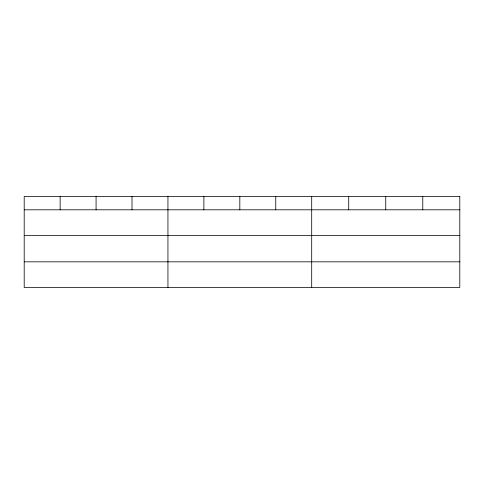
<?xml version="1.0" encoding="UTF-8"?>
<svg xmlns="http://www.w3.org/2000/svg" width="484" height="484" viewBox="0 0 484 484"><rect width="100%" height="100%" fill="white"/><g stroke="black" fill="none" stroke-linecap="round" stroke-linejoin="round"><path stroke-width="0.73" d="M24.2 209.808L459.8 209.808M24.2 235.43L459.8 235.43M24.2 261.826L459.8 261.826M422.774 196.546L422.774 209.808M385.748 196.546L385.748 209.808M348.722 196.546L348.722 209.808M311.696 196.546L311.696 287.454M275.759 196.546L275.759 209.808M239.822 196.546L239.822 209.808M203.885 196.546L203.885 209.808M167.948 196.546L167.948 287.454M132.011 196.546L132.011 209.808M96.074 196.546L96.074 209.808M60.137 196.546L60.137 209.808M459.8 196.546L24.2 196.546L24.2 287.454L459.8 287.454L459.8 196.546"/></g></svg>
